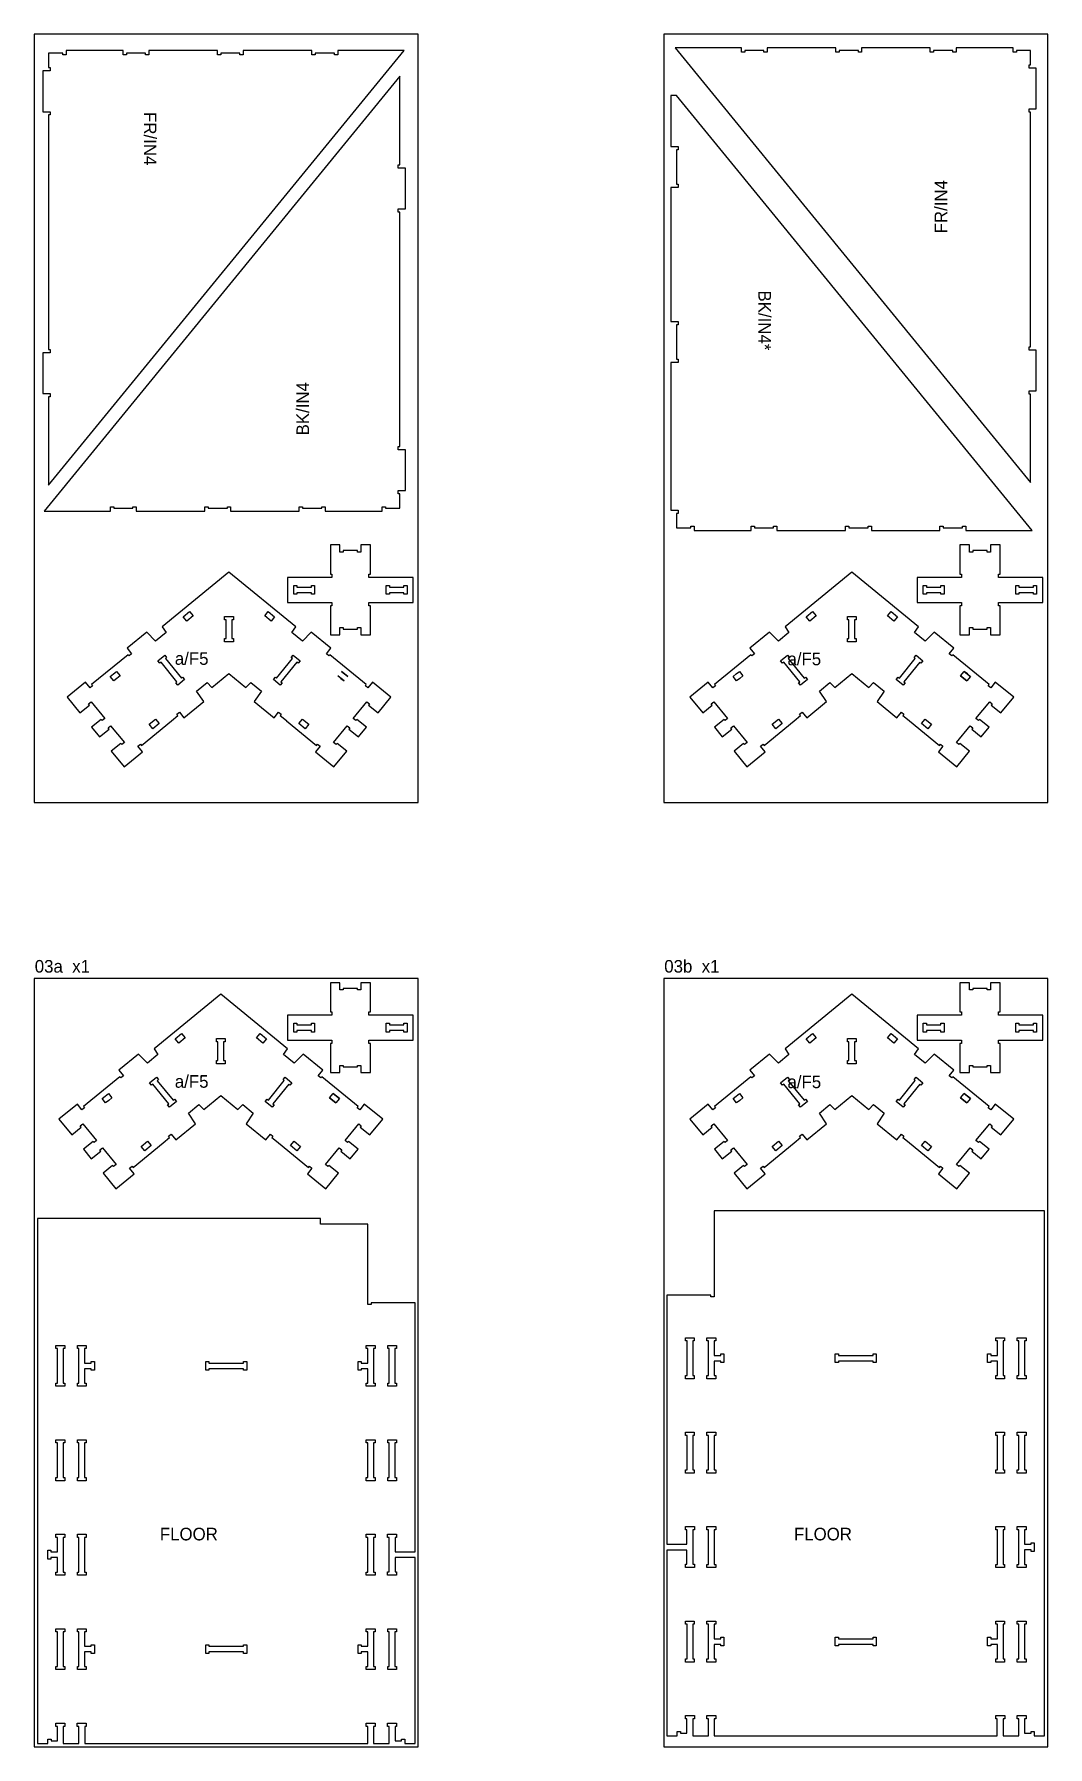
# Model space of a CAD drawing. Header units: inches. Extents: x -19170 to 42346, y 18707 to 54393.
# Drawn here: x 24126 to 27346, y 36707 to 42147 of the extents above; entities that cross this region are included whole.
import ezdxf

# ---------------------------------------------------------------- set-up
doc = ezdxf.new("R2010")
doc.units = ezdxf.units.IN
doc.header["$MEASUREMENT"] = 0
for name, color, linetype in [('0_SHEET_StructuralSheet 2440x1220x18', 1, 'CONTINUOUS'), ('1_3mmTOOL_2mmDEEP_CENTRE', 2, 'CONTINUOUS'), ('4_6mmTOOL_CUTTHROUGH_INSIDE', 4, 'CONTINUOUS'), ('5_6mmTOOL_CUTTHROUGH_OUTSIDE', 5, 'CONTINUOUS')]:
    doc.layers.add(name, color=color, linetype=linetype)

msp = doc.modelspace()

# ---------------------------------------------------------------- linework, layer by layer
at = {"layer": '0_SHEET_StructuralSheet 2440x1220x18'}
for points in [[(24126, 42146.6), (24126, 39706.6), (25346, 39706.6), (25346, 42146.6)], [(26126, 42146.6), (26126, 39706.6), (27346, 39706.6), (27346, 42146.6)], [(24126, 39146.6), (24126, 36706.6), (25346, 36706.6), (25346, 39146.6)], [(26126, 39146.6), (26126, 36706.6), (27346, 36706.6), (27346, 39146.6)]]:
    msp.add_lwpolyline(points, close=True, dxfattribs=at)
at = {"layer": '4_6mmTOOL_CUTTHROUGH_INSIDE'}
for points in [[(25016.5, 40367.7), (25006.5, 40367.7), (25006.5, 40372.7), (24960.5, 40372.7), (24960.5, 40367.7), (24950.5, 40367.7), (24950.5, 40395.7), (24960.5, 40395.7), (24960.5, 40390.7), (25006.5, 40390.7), (25006.5, 40395.7), (25016.5, 40395.7)], [(25244.5, 40395.7), (25254.5, 40395.7), (25254.5, 40390.7), (25300.5, 40390.7), (25300.5, 40395.7), (25310.5, 40395.7), (25310.5, 40367.7), (25300.5, 40367.7), (25300.5, 40372.7), (25254.5, 40372.7), (25254.5, 40367.7), (25244.5, 40367.7)], [(27016.5, 40367.7), (27006.5, 40367.7), (27006.5, 40372.7), (26960.5, 40372.7), (26960.5, 40367.7), (26950.5, 40367.7), (26950.5, 40395.7), (26960.5, 40395.7), (26960.5, 40390.7), (27006.5, 40390.7), (27006.5, 40395.7), (27016.5, 40395.7)], [(27244.5, 40367.7), (27244.5, 40395.7), (27254.5, 40395.7), (27254.5, 40390.7), (27300.5, 40390.7), (27300.5, 40395.7), (27310.5, 40395.7), (27310.5, 40367.7), (27300.5, 40367.7), (27300.5, 40372.7), (27254.5, 40372.7), (27254.5, 40367.7)], [(24631.1, 40298.7), (24611, 40282.3), (24599.6, 40296.2), (24619.7, 40312.6)], [(24878.4, 40282.3), (24858.3, 40298.7), (24869.7, 40312.6), (24889.8, 40296.2)], [(26609.8, 40298.7), (26589.7, 40282.3), (26578.3, 40296.2), (26598.4, 40312.6)], [(26837, 40298.7), (26848.4, 40312.6), (26868.5, 40296.2), (26857.1, 40282.3)], [(24758.6, 40216.7), (24730.6, 40216.7), (24730.6, 40226.7), (24735.6, 40226.7), (24735.6, 40286.7), (24730.6, 40286.7), (24730.6, 40296.7), (24758.6, 40296.7), (24758.6, 40286.7), (24753.6, 40286.7), (24753.6, 40226.7), (24758.6, 40226.7)], [(26737.3, 40216.7), (26709.3, 40216.7), (26709.3, 40226.7), (26714.3, 40226.7), (26714.3, 40286.7), (26709.3, 40286.7), (26709.3, 40296.7), (26737.3, 40296.7), (26737.3, 40286.7), (26732.3, 40286.7), (26732.3, 40226.7), (26737.3, 40226.7)], [(24603.6, 40096.5), (24581.9, 40078.8), (24575.6, 40086.5), (24579.4, 40089.7), (24528.9, 40151.7), (24525, 40148.6), (24518.7, 40156.3), (24540.4, 40174), (24546.7, 40166.3), (24542.9, 40163.1), (24593.4, 40101.1), (24597.3, 40104.3)], [(24892.1, 40104.3), (24895.9, 40101.2), (24946.4, 40163.2), (24942.5, 40166.4), (24948.8, 40174.2), (24970.6, 40156.5), (24964.3, 40148.8), (24960.4, 40151.9), (24909.9, 40089.8), (24913.8, 40086.7), (24907.5, 40078.9), (24885.8, 40096.6)], [(26582.3, 40096.5), (26560.6, 40078.8), (26554.3, 40086.5), (26558.1, 40089.7), (26507.6, 40151.7), (26503.7, 40148.6), (26497.4, 40156.3), (26519.1, 40174), (26525.4, 40166.3), (26521.6, 40163.1), (26572.1, 40101.1), (26576, 40104.3)], [(26864.5, 40096.6), (26870.8, 40104.3), (26874.6, 40101.2), (26925.1, 40163.2), (26921.2, 40166.4), (26927.5, 40174.2), (26949.3, 40156.5), (26943, 40148.8), (26939.1, 40151.9), (26888.6, 40089.8), (26892.5, 40086.7), (26886.2, 40078.9)], [(24399, 40108.7), (24388.9, 40100.4), (24378.8, 40092.3), (24367.4, 40106.2), (24377.5, 40114.4), (24387.6, 40122.6)], [(25090.4, 40108.7), (25100.5, 40100.4), (25110.6, 40092.3), (25100.6, 40100.5)], [(25101.8, 40122.6), (25111.9, 40114.4), (25122, 40106.2), (25112, 40114.4)], [(26377.7, 40108.7), (26367.6, 40100.4), (26357.5, 40092.3), (26346.1, 40106.2), (26356.2, 40114.4), (26366.3, 40122.6)], [(27069.1, 40108.7), (27079.2, 40100.4), (27089.3, 40092.3), (27079.3, 40100.5)], [(27080.6, 40122.7), (27100.7, 40106.2), (27089.3, 40092.3), (27069.2, 40108.7)], [(27080.5, 40122.6), (27090.6, 40114.4), (27100.7, 40106.2), (27090.7, 40114.4)], [(24523.1, 39957), (24502.9, 39940.6), (24491.5, 39954.5), (24511.7, 39971)], [(24977.8, 39971), (24997.9, 39954.5), (24986.5, 39940.6), (24966.4, 39957)], [(26501.8, 39957), (26481.6, 39940.6), (26470.2, 39954.5), (26490.4, 39971)], [(26956.5, 39971), (26976.6, 39954.5), (26965.2, 39940.6), (26945.1, 39957)], [(25016.5, 39005), (25016.5, 38977), (25006.5, 38977), (25006.5, 38982), (24960.5, 38982), (24960.5, 38977), (24950.5, 38977), (24950.5, 39005), (24960.5, 39005), (24960.5, 39000), (25006.5, 39000), (25006.5, 39005)], [(25244.5, 39005), (25254.5, 39005), (25254.5, 39000), (25300.5, 39000), (25300.5, 39005), (25310.5, 39005), (25310.5, 38977), (25300.5, 38977), (25300.5, 38982), (25254.5, 38982), (25254.5, 38977), (25244.5, 38977)], [(27016.5, 38977), (27006.5, 38977), (27006.5, 38982), (26960.5, 38982), (26960.5, 38977), (26950.5, 38977), (26950.5, 39005), (26960.5, 39005), (26960.5, 39000), (27006.5, 39000), (27006.5, 39005), (27016.5, 39005)], [(27244.5, 38977), (27244.5, 39005), (27254.5, 39005), (27254.5, 39000), (27300.5, 39000), (27300.5, 39005), (27310.5, 39005), (27310.5, 38977), (27300.5, 38977), (27300.5, 38982), (27254.5, 38982), (27254.5, 38977)], [(24605.1, 38958.1), (24585, 38941.7), (24573.6, 38955.6), (24593.7, 38972)], [(24732.6, 38876.1), (24704.6, 38876.1), (24704.6, 38886.1), (24709.6, 38886.1), (24709.6, 38946.1), (24704.6, 38946.1), (24704.6, 38956.1), (24732.6, 38956.1), (24732.6, 38946.1), (24727.6, 38946.1), (24727.6, 38886.1), (24732.6, 38886.1)], [(24852.4, 38941.7), (24832.3, 38958.1), (24843.7, 38972), (24863.8, 38955.6)], [(26589.7, 38941.7), (26578.3, 38955.6), (26598.4, 38972), (26609.8, 38958.1)], [(26709.3, 38876.1), (26709.3, 38886.1), (26714.3, 38886.1), (26714.3, 38946.1), (26709.3, 38946.1), (26709.3, 38956.1), (26737.3, 38956.1), (26737.3, 38946.1), (26732.3, 38946.1), (26732.3, 38886.1), (26737.3, 38886.1), (26737.3, 38876.1)], [(26837, 38958.1), (26848.4, 38972), (26868.5, 38955.6), (26857.1, 38941.7)], [(24577.6, 38755.9), (24555.9, 38738.2), (24549.6, 38745.9), (24553.4, 38749.1), (24502.9, 38811.1), (24499, 38808), (24492.7, 38815.7), (24514.4, 38833.4), (24520.7, 38825.7), (24516.9, 38822.5), (24567.4, 38760.5), (24571.3, 38763.7)], [(24881.5, 38738.3), (24859.8, 38756), (24866.1, 38763.7), (24869.9, 38760.6), (24920.4, 38822.6), (24916.5, 38825.8), (24922.8, 38833.6), (24944.6, 38815.9), (24938.3, 38808.2), (24934.4, 38811.3), (24883.9, 38749.2), (24887.8, 38746.1)], [(26554.3, 38745.9), (26558.1, 38749.1), (26507.6, 38811.1), (26503.7, 38808), (26497.4, 38815.7), (26519.1, 38833.4), (26525.4, 38825.7), (26521.6, 38822.5), (26572.1, 38760.5), (26576, 38763.7), (26582.3, 38755.9), (26560.6, 38738.2)], [(26864.5, 38756), (26870.8, 38763.7), (26874.6, 38760.6), (26925.1, 38822.6), (26921.2, 38825.8), (26927.5, 38833.6), (26949.3, 38815.9), (26943, 38808.2), (26939.1, 38811.3), (26888.6, 38749.2), (26892.5, 38746.1), (26886.2, 38738.3)], [(24373, 38768.1), (24362.9, 38759.8), (24352.8, 38751.7), (24341.4, 38765.6), (24351.5, 38773.8), (24361.6, 38782)], [(25064.4, 38768.1), (25074.5, 38759.8), (25084.6, 38751.7), (25074.6, 38759.9)], [(25064.5, 38768.1), (25075.9, 38782.1), (25096, 38765.6), (25084.6, 38751.7)], [(25075.8, 38782), (25085.9, 38773.8), (25096, 38765.6), (25086, 38773.8)], [(26357.5, 38751.7), (26346.1, 38765.6), (26356.2, 38773.8), (26366.3, 38782), (26377.7, 38768.1), (26367.6, 38759.8)], [(27069.1, 38768.1), (27079.2, 38759.8), (27089.3, 38751.7), (27079.3, 38759.9)], [(27069.2, 38768.1), (27080.6, 38782.1), (27100.7, 38765.6), (27089.3, 38751.7)], [(27080.5, 38782), (27090.6, 38773.8), (27100.7, 38765.6), (27090.7, 38773.8)], [(24497.1, 38616.4), (24476.9, 38600), (24465.5, 38613.9), (24485.7, 38630.4)], [(24951.8, 38630.4), (24971.9, 38613.9), (24960.5, 38600), (24940.4, 38616.4)], [(26490.4, 38630.4), (26501.8, 38616.4), (26481.6, 38600), (26470.2, 38613.9)], [(26945.1, 38616.4), (26956.5, 38630.4), (26976.6, 38613.9), (26965.2, 38600)], [(24223, 37851.6), (24195, 37851.6), (24195, 37861.6), (24200, 37861.6), (24200, 37971.6), (24195, 37971.6), (24195, 37981.6), (24223, 37981.6), (24223, 37971.6), (24218, 37971.6), (24218, 37861.6), (24223, 37861.6)], [(24291, 37851.6), (24263, 37851.6), (24263, 37861.6), (24268, 37861.6), (24268, 37971.6), (24263, 37971.6), (24263, 37981.6), (24291, 37981.6), (24291, 37971.6), (24286, 37971.6), (24286, 37925.6), (24307, 37925.6), (24307, 37930.6), (24317, 37930.6), (24317, 37902.6), (24307, 37902.6), (24307, 37907.6), (24286, 37907.6), (24286, 37861.6), (24291, 37861.6)], [(25181, 37851.6), (25181, 37861.6), (25186, 37861.6), (25186, 37907.6), (25165, 37907.6), (25165, 37902.6), (25155, 37902.6), (25155, 37930.6), (25165, 37930.6), (25165, 37925.6), (25186, 37925.6), (25186, 37971.6), (25181, 37971.6), (25181, 37981.6), (25209, 37981.6), (25209, 37971.6), (25204, 37971.6), (25204, 37861.6), (25209, 37861.6), (25209, 37851.6)], [(25249, 37851.6), (25249, 37861.6), (25254, 37861.6), (25254, 37971.6), (25249, 37971.6), (25249, 37981.6), (25277, 37981.6), (25277, 37971.6), (25272, 37971.6), (25272, 37861.6), (25277, 37861.6), (25277, 37851.6)], [(26223, 37875.8), (26195, 37875.8), (26195, 37885.8), (26200, 37885.8), (26200, 37995.8), (26195, 37995.8), (26195, 38005.8), (26223, 38005.8), (26223, 37995.8), (26218, 37995.8), (26218, 37885.8), (26223, 37885.8)], [(26291, 37875.8), (26263, 37875.8), (26263, 37885.8), (26268, 37885.8), (26268, 37995.8), (26263, 37995.8), (26263, 38005.8), (26291, 38005.8), (26291, 37995.8), (26286, 37995.8), (26286, 37949.8), (26307, 37949.8), (26307, 37954.8), (26317, 37954.8), (26317, 37926.8), (26307, 37926.8), (26307, 37931.8), (26286, 37931.8), (26286, 37885.8), (26291, 37885.8)], [(27181, 37875.8), (27181, 37885.8), (27186, 37885.8), (27186, 37931.8), (27165, 37931.8), (27165, 37926.8), (27155, 37926.8), (27155, 37954.8), (27165, 37954.8), (27165, 37949.8), (27186, 37949.8), (27186, 37995.8), (27181, 37995.8), (27181, 38005.8), (27209, 38005.8), (27209, 37995.8), (27204, 37995.8), (27204, 37885.8), (27209, 37885.8), (27209, 37875.8)], [(27249, 37875.8), (27249, 37885.8), (27254, 37885.8), (27254, 37995.8), (27249, 37995.8), (27249, 38005.8), (27277, 38005.8), (27277, 37995.8), (27272, 37995.8), (27272, 37885.8), (27277, 37885.8), (27277, 37875.8)], [(24801, 37902.6), (24791, 37902.6), (24791, 37907.6), (24681, 37907.6), (24681, 37902.6), (24671, 37902.6), (24671, 37930.6), (24681, 37930.6), (24681, 37925.6), (24791, 37925.6), (24791, 37930.6), (24801, 37930.6)], [(26671, 37926.8), (26671, 37954.8), (26681, 37954.8), (26681, 37949.8), (26791, 37949.8), (26791, 37954.8), (26801, 37954.8), (26801, 37926.8), (26791, 37926.8), (26791, 37931.8), (26681, 37931.8), (26681, 37926.8)], [(26223, 37575.8), (26195, 37575.8), (26195, 37585.8), (26200, 37585.8), (26200, 37695.8), (26195, 37695.8), (26195, 37705.8), (26223, 37705.8), (26223, 37695.8), (26218, 37695.8), (26218, 37585.8), (26223, 37585.8)], [(26291, 37575.8), (26263, 37575.8), (26263, 37585.8), (26268, 37585.8), (26268, 37695.8), (26263, 37695.8), (26263, 37705.8), (26291, 37705.8), (26291, 37695.8), (26286, 37695.8), (26286, 37585.8), (26291, 37585.8)], [(27181, 37575.8), (27181, 37585.8), (27186, 37585.8), (27186, 37695.8), (27181, 37695.8), (27181, 37705.8), (27209, 37705.8), (27209, 37695.8), (27204, 37695.8), (27204, 37585.8), (27209, 37585.8), (27209, 37575.8)], [(27249, 37575.8), (27249, 37585.8), (27254, 37585.8), (27254, 37695.8), (27249, 37695.8), (27249, 37705.8), (27277, 37705.8), (27277, 37695.8), (27272, 37695.8), (27272, 37585.8), (27277, 37585.8), (27277, 37575.8)], [(24223, 37551.6), (24195, 37551.6), (24195, 37561.6), (24200, 37561.6), (24200, 37671.6), (24195, 37671.6), (24195, 37681.6), (24223, 37681.6), (24223, 37671.6), (24218, 37671.6), (24218, 37561.6), (24223, 37561.6)], [(24291, 37551.6), (24263, 37551.6), (24263, 37561.6), (24268, 37561.6), (24268, 37671.6), (24263, 37671.6), (24263, 37681.6), (24291, 37681.6), (24291, 37671.6), (24286, 37671.6), (24286, 37561.6), (24291, 37561.6)], [(25181, 37551.6), (25181, 37561.6), (25186, 37561.6), (25186, 37671.6), (25181, 37671.6), (25181, 37681.6), (25209, 37681.6), (25209, 37671.6), (25204, 37671.6), (25204, 37561.6), (25209, 37561.6), (25209, 37551.6)], [(25249, 37551.6), (25249, 37561.6), (25254, 37561.6), (25254, 37671.6), (25249, 37671.6), (25249, 37681.6), (25277, 37681.6), (25277, 37671.6), (25272, 37671.6), (25272, 37561.6), (25277, 37561.6), (25277, 37551.6)], [(24223, 37251.6), (24195, 37251.6), (24195, 37261.6), (24200, 37261.6), (24200, 37307.6), (24179, 37307.6), (24179, 37302.6), (24169, 37302.6), (24169, 37330.6), (24179, 37330.6), (24179, 37325.6), (24200, 37325.6), (24200, 37371.6), (24195, 37371.6), (24195, 37381.6), (24223, 37381.6), (24223, 37371.6), (24218, 37371.6), (24218, 37261.6), (24223, 37261.6)], [(24291, 37251.6), (24263, 37251.6), (24263, 37261.6), (24268, 37261.6), (24268, 37371.6), (24263, 37371.6), (24263, 37381.6), (24291, 37381.6), (24291, 37371.6), (24286, 37371.6), (24286, 37261.6), (24291, 37261.6)], [(25181, 37251.6), (25181, 37261.6), (25186, 37261.6), (25186, 37371.6), (25181, 37371.6), (25181, 37381.6), (25209, 37381.6), (25209, 37371.6), (25204, 37371.6), (25204, 37261.6), (25209, 37261.6), (25209, 37251.6)], [(26291, 37275.8), (26263, 37275.8), (26263, 37285.8), (26268, 37285.8), (26268, 37395.8), (26263, 37395.8), (26263, 37405.8), (26291, 37405.8), (26291, 37395.8), (26286, 37395.8), (26286, 37285.8), (26291, 37285.8)], [(27181, 37275.8), (27181, 37285.8), (27186, 37285.8), (27186, 37395.8), (27181, 37395.8), (27181, 37405.8), (27209, 37405.8), (27209, 37395.8), (27204, 37395.8), (27204, 37285.8), (27209, 37285.8), (27209, 37275.8)], [(27249, 37275.8), (27249, 37285.8), (27254, 37285.8), (27254, 37395.8), (27249, 37395.8), (27249, 37405.8), (27277, 37405.8), (27277, 37395.8), (27272, 37395.8), (27272, 37349.8), (27293, 37349.8), (27293, 37354.8), (27303, 37354.8), (27303, 37326.8), (27293, 37326.8), (27293, 37331.8), (27272, 37331.8), (27272, 37285.8), (27277, 37285.8), (27277, 37275.8)], [(26223, 37105.8), (26223, 37095.8), (26218, 37095.8), (26218, 36985.8), (26223, 36985.8), (26223, 36975.8), (26195, 36975.8), (26195, 36985.8), (26200, 36985.8), (26200, 37095.8), (26195, 37095.8), (26195, 37105.8)], [(26317, 37054.8), (26317, 37026.8), (26307, 37026.8), (26307, 37031.8), (26286, 37031.8), (26286, 36985.8), (26291, 36985.8), (26291, 36975.8), (26263, 36975.8), (26263, 36985.8), (26268, 36985.8), (26268, 37095.8), (26263, 37095.8), (26263, 37105.8), (26291, 37105.8), (26291, 37095.8), (26286, 37095.8), (26286, 37049.8), (26307, 37049.8), (26307, 37054.8)], [(27155, 37054.8), (27165, 37054.8), (27165, 37049.8), (27186, 37049.8), (27186, 37095.8), (27181, 37095.8), (27181, 37105.8), (27209, 37105.8), (27209, 37095.8), (27204, 37095.8), (27204, 36985.8), (27209, 36985.8), (27209, 36975.8), (27181, 36975.8), (27181, 36985.8), (27186, 36985.8), (27186, 37031.8), (27165, 37031.8), (27165, 37026.8), (27155, 37026.8)], [(27249, 37105.8), (27277, 37105.8), (27277, 37095.8), (27272, 37095.8), (27272, 36985.8), (27277, 36985.8), (27277, 36975.8), (27249, 36975.8), (27249, 36985.8), (27254, 36985.8), (27254, 37095.8), (27249, 37095.8)], [(24223, 37081.6), (24223, 37071.6), (24218, 37071.6), (24218, 36961.6), (24223, 36961.6), (24223, 36951.6), (24195, 36951.6), (24195, 36961.6), (24200, 36961.6), (24200, 37071.6), (24195, 37071.6), (24195, 37081.6)], [(24317, 37030.6), (24317, 37002.6), (24307, 37002.6), (24307, 37007.6), (24286, 37007.6), (24286, 36961.6), (24291, 36961.6), (24291, 36951.6), (24263, 36951.6), (24263, 36961.6), (24268, 36961.6), (24268, 37071.6), (24263, 37071.6), (24263, 37081.6), (24291, 37081.6), (24291, 37071.6), (24286, 37071.6), (24286, 37025.6), (24307, 37025.6), (24307, 37030.6)], [(25155, 37030.6), (25165, 37030.6), (25165, 37025.6), (25186, 37025.6), (25186, 37071.6), (25181, 37071.6), (25181, 37081.6), (25209, 37081.6), (25209, 37071.6), (25204, 37071.6), (25204, 36961.6), (25209, 36961.6), (25209, 36951.6), (25181, 36951.6), (25181, 36961.6), (25186, 36961.6), (25186, 37007.6), (25165, 37007.6), (25165, 37002.6), (25155, 37002.6)], [(25249, 37081.6), (25277, 37081.6), (25277, 37071.6), (25272, 37071.6), (25272, 36961.6), (25277, 36961.6), (25277, 36951.6), (25249, 36951.6), (25249, 36961.6), (25254, 36961.6), (25254, 37071.6), (25249, 37071.6)], [(26671, 37054.8), (26681, 37054.8), (26681, 37049.8), (26791, 37049.8), (26791, 37054.8), (26801, 37054.8), (26801, 37026.8), (26791, 37026.8), (26791, 37031.8), (26681, 37031.8), (26681, 37026.8), (26671, 37026.8)], [(24801, 37030.6), (24801, 37002.6), (24791, 37002.6), (24791, 37007.6), (24681, 37007.6), (24681, 37002.6), (24671, 37002.6), (24671, 37030.6), (24681, 37030.6), (24681, 37025.6), (24791, 37025.6), (24791, 37030.6)]]:
    msp.add_lwpolyline(points, close=True, dxfattribs=at)
at = {"layer": '5_6mmTOOL_CUTTHROUGH_OUTSIDE'}
for points in [[(25301.1, 42095), (25090.2, 42095), (25090.2, 42081), (25079.7, 42081), (25079.7, 42086), (25018.7, 42086), (25018.7, 42081), (25008.2, 42081), (25008.2, 42095), (24790.2, 42095), (24790.2, 42081), (24779.7, 42081), (24779.7, 42086), (24718.7, 42086), (24718.7, 42081), (24708.2, 42081), (24708.2, 42095), (24490.2, 42095), (24490.2, 42081), (24479.7, 42081), (24479.7, 42086), (24418.7, 42086), (24418.7, 42081), (24408.2, 42081), (24408.2, 42095), (24227.2, 42095), (24227.2, 42081), (24216.7, 42081), (24216.7, 42086), (24171.2, 42086), (24171.2, 42040.6), (24176.2, 42040.6), (24176.2, 42030.1), (24153.2, 42030.1), (24153.2, 41900.6), (24176.2, 41900.6), (24176.2, 41890.1), (24171.2, 41890.1), (24171.2, 41145.3), (24176.2, 41145.3), (24176.2, 41134.8), (24153.2, 41134.8), (24153.2, 41005.3), (24176.2, 41005.3), (24176.2, 40994.8), (24171.2, 40994.8), (24171.2, 40714)], [(27286.7, 41898.7), (27286.7, 41909.2), (27309.7, 41909.2), (27309.7, 42038.7), (27286.7, 42038.7), (27286.7, 42049.2), (27291.7, 42049.2), (27291.7, 42094.7), (27246.2, 42094.7), (27246.2, 42089.7), (27235.7, 42089.7), (27235.7, 42103.7), (27054.7, 42103.7), (27054.7, 42089.7), (27044.2, 42089.7), (27044.2, 42094.7), (26983.2, 42094.7), (26983.2, 42089.7), (26972.7, 42089.7), (26972.7, 42103.7), (26754.7, 42103.7), (26754.7, 42089.7), (26744.2, 42089.7), (26744.2, 42094.7), (26683.2, 42094.7), (26683.2, 42089.7), (26672.7, 42089.7), (26672.7, 42103.7), (26454.7, 42103.7), (26454.7, 42089.7), (26444.2, 42089.7), (26444.2, 42094.7), (26383.2, 42094.7), (26383.2, 42089.7), (26372.7, 42089.7), (26372.7, 42103.7), (26161.8, 42103.7), (27291.7, 40722.7), (27291.7, 41003.5), (27286.7, 41003.5), (27286.7, 41014), (27309.7, 41014), (27309.7, 41143.5), (27286.7, 41143.5), (27286.7, 41154), (27291.7, 41154), (27291.7, 41898.7)], [(25287, 41581.7), (25282, 41581.7), (25282, 41592.2), (25305, 41592.2), (25305, 41721.7), (25282, 41721.7), (25282, 41732.2), (25287, 41732.2), (25287, 42013), (24157, 40631.9), (24368, 40631.9), (24368, 40645.9), (24378.5, 40645.9), (24378.5, 40640.9), (24439.5, 40640.9), (24439.5, 40645.9), (24450, 40645.9), (24450, 40631.9), (24668, 40631.9), (24668, 40645.9), (24678.5, 40645.9), (24678.5, 40640.9), (24739.5, 40640.9), (24739.5, 40645.9), (24750, 40645.9), (24750, 40631.9), (24968, 40631.9), (24968, 40645.9), (24978.5, 40645.9), (24978.5, 40640.9), (25039.5, 40640.9), (25039.5, 40645.9), (25050, 40645.9), (25050, 40631.9), (25231, 40631.9), (25231, 40645.9), (25241.5, 40645.9), (25241.5, 40640.9), (25287, 40640.9), (25287, 40686.4), (25282, 40686.4), (25282, 40696.9), (25305, 40696.9), (25305, 40826.4), (25282, 40826.4), (25282, 40836.9), (25287, 40836.9)], [(26166.1, 41951.6), (26148.5, 41951.6), (26148.5, 41790.3), (26171.5, 41790.3), (26171.5, 41779.8), (26166.5, 41779.8), (26166.5, 41670.3), (26171.5, 41670.3), (26171.5, 41659.8), (26148.5, 41659.8), (26148.5, 41234.5), (26171.5, 41234.5), (26171.5, 41224), (26166.5, 41224), (26166.5, 41114.5), (26171.5, 41114.5), (26171.5, 41104), (26148.5, 41104), (26148.5, 40635.1), (26171.5, 40635.1), (26171.5, 40624.6), (26166.5, 40624.6), (26166.5, 40579.1), (26212, 40579.1), (26212, 40584.1), (26222.5, 40584.1), (26222.5, 40570.1), (26403.5, 40570.1), (26403.5, 40584.1), (26414, 40584.1), (26414, 40579.1), (26475, 40579.1), (26475, 40584.1), (26485.5, 40584.1), (26485.5, 40570.1), (26703.5, 40570.1), (26703.5, 40584.1), (26714, 40584.1), (26714, 40579.1), (26775, 40579.1), (26775, 40584.1), (26785.5, 40584.1), (26785.5, 40570.1), (27003.5, 40570.1), (27003.5, 40584.1), (27014, 40584.1), (27014, 40579.1), (27075, 40579.1), (27075, 40584.1), (27085.5, 40584.1), (27085.5, 40570.1), (27296.4, 40570.1)], [(25330.3, 40421.4), (25189.3, 40421.4), (25189.3, 40431.9), (25194.3, 40431.9), (25194.3, 40524.4), (25163.8, 40524.4), (25163.8, 40501.4), (25153.3, 40501.4), (25153.3, 40506.4), (25107.8, 40506.4), (25107.8, 40501.4), (25097.3, 40501.4), (25097.3, 40524.4), (25066.8, 40524.4), (25066.8, 40431.9), (25071.8, 40431.9), (25071.8, 40421.4), (24930.8, 40421.4), (24930.8, 40341.9), (25071.8, 40341.9), (25071.8, 40331.4), (25066.8, 40331.4), (25066.8, 40238.9), (25097.3, 40238.9), (25097.3, 40261.9), (25107.8, 40261.9), (25107.8, 40256.9), (25153.3, 40256.9), (25153.3, 40261.9), (25163.8, 40261.9), (25163.8, 40238.9), (25194.3, 40238.9), (25194.3, 40331.4), (25189.3, 40331.4), (25189.3, 40341.9), (25330.3, 40341.9)], [(27189.3, 40341.9), (27330.3, 40341.9), (27330.3, 40421.4), (27189.3, 40421.4), (27189.3, 40431.9), (27194.3, 40431.9), (27194.3, 40524.4), (27163.8, 40524.4), (27163.8, 40501.4), (27153.3, 40501.4), (27153.3, 40506.4), (27107.8, 40506.4), (27107.8, 40501.4), (27097.3, 40501.4), (27097.3, 40524.4), (27066.8, 40524.4), (27066.8, 40431.9), (27071.8, 40431.9), (27071.8, 40421.4), (26930.8, 40421.4), (26930.8, 40341.9), (27071.8, 40341.9), (27071.8, 40331.4), (27066.8, 40331.4), (27066.8, 40238.9), (27097.3, 40238.9), (27097.3, 40261.9), (27107.8, 40261.9), (27107.8, 40256.9), (27153.3, 40256.9), (27153.3, 40261.9), (27163.8, 40261.9), (27163.8, 40238.9), (27194.3, 40238.9), (27194.3, 40331.4), (27189.3, 40331.4)], [(25065.3, 40175.5), (25062.2, 40171.6), (25054, 40178.3), (25068.6, 40196.1), (25005.9, 40247.4), (24977.8, 40218.8), (24944.3, 40246.1), (24956.7, 40264.4), (24744.7, 40437.8), (24532.7, 40264.4), (24545.1, 40246.1), (24511.7, 40218.8), (24483.6, 40247.4), (24420.8, 40196.1), (24435.4, 40178.3), (24427.3, 40171.6), (24424.1, 40175.5), (24308.4, 40080.8), (24311.6, 40077), (24303.4, 40070.3), (24288.9, 40088.1), (24230.4, 40040.3), (24271, 39990.6), (24301.6, 40015.6), (24298.4, 40019.5), (24306.5, 40026.1), (24350.1, 39972.9), (24342, 39966.2), (24338.8, 39970.1), (24308.3, 39945.1), (24333.3, 39914.5), (24363.9, 39939.5), (24360.7, 39943.4), (24368.8, 39950), (24412.4, 39896.8), (24404.3, 39890.1), (24401.1, 39894), (24370.5, 39869), (24411.2, 39819.3), (24469.7, 39867.2), (24455.1, 39885), (24463.2, 39891.6), (24466.4, 39887.7), (24561.8, 39965.8), (24582.1, 39982.4), (24578.9, 39986.3), (24587.1, 39992.9), (24601.6, 39975.1), (24664.4, 40026.5), (24641.8, 40059.7), (24675.3, 40087.1), (24690.7, 40071.3), (24744.7, 40115.5), (24798.7, 40071.3), (24814.2, 40087.1), (24847.6, 40059.7), (24825.1, 40026.5), (24887.8, 39975.1), (24902.4, 39992.9), (24910.5, 39986.3), (24907.3, 39982.4), (24927.1, 39966.2), (24927.7, 39965.8), (25023.1, 39887.7), (25026.2, 39891.6), (25034.3, 39885), (25019.8, 39867.2), (25078.3, 39819.3), (25118.9, 39869), (25088.3, 39894), (25085.2, 39890.1), (25077, 39896.8), (25120.6, 39950), (25128.8, 39943.4), (25125.6, 39939.5), (25156.2, 39914.5), (25181.2, 39945.1), (25150.6, 39970.1), (25147.4, 39966.2), (25139.3, 39972.9), (25182.9, 40026.1), (25191, 40019.5), (25187.9, 40015.6), (25218.4, 39990.6), (25259.1, 40040.3), (25200.6, 40088.1), (25186, 40070.3), (25177.9, 40077), (25181, 40080.8)], [(27047.3, 40196.1), (26984.6, 40247.4), (26956.5, 40218.8), (26923, 40246.1), (26935.4, 40264.4), (26723.4, 40437.8), (26511.4, 40264.4), (26523.8, 40246.1), (26490.4, 40218.8), (26462.3, 40247.4), (26399.5, 40196.1), (26414.1, 40178.3), (26406, 40171.6), (26402.8, 40175.5), (26287.1, 40080.8), (26290.3, 40077), (26282.1, 40070.3), (26267.6, 40088.1), (26209.1, 40040.3), (26249.7, 39990.6), (26280.3, 40015.6), (26277.1, 40019.5), (26285.2, 40026.1), (26328.8, 39972.9), (26320.7, 39966.2), (26317.5, 39970.1), (26287, 39945.1), (26312, 39914.5), (26342.6, 39939.5), (26339.4, 39943.4), (26347.5, 39950), (26391.1, 39896.8), (26383, 39890.1), (26379.8, 39894), (26349.2, 39869), (26389.9, 39819.3), (26448.4, 39867.2), (26433.8, 39885), (26441.9, 39891.6), (26445.1, 39887.7), (26540.5, 39965.8), (26560.8, 39982.4), (26557.6, 39986.3), (26565.8, 39992.9), (26580.3, 39975.1), (26643.1, 40026.5), (26620.5, 40059.7), (26654, 40087.1), (26669.4, 40071.3), (26723.4, 40115.5), (26777.4, 40071.3), (26792.9, 40087.1), (26826.3, 40059.7), (26803.8, 40026.5), (26866.5, 39975.1), (26881.1, 39992.9), (26889.2, 39986.3), (26886, 39982.4), (26905.8, 39966.2), (26906.4, 39965.8), (27001.8, 39887.7), (27004.9, 39891.6), (27013, 39885), (26998.5, 39867.2), (27057, 39819.3), (27097.6, 39869), (27067, 39894), (27063.9, 39890.1), (27055.7, 39896.8), (27099.3, 39950), (27107.5, 39943.4), (27104.3, 39939.5), (27134.9, 39914.5), (27159.9, 39945.1), (27129.3, 39970.1), (27126.1, 39966.2), (27118, 39972.9), (27161.6, 40026.1), (27169.7, 40019.5), (27166.6, 40015.6), (27197.1, 39990.6), (27237.8, 40040.3), (27179.3, 40088.1), (27164.7, 40070.3), (27156.6, 40077), (27159.7, 40080.8), (27044, 40175.5), (27040.9, 40171.6), (27032.7, 40178.3)], [(25330.3, 39030.7), (25189.3, 39030.7), (25189.3, 39041.2), (25194.3, 39041.2), (25194.3, 39133.7), (25163.8, 39133.7), (25163.8, 39110.7), (25153.3, 39110.7), (25153.3, 39115.7), (25107.8, 39115.7), (25107.8, 39110.7), (25097.3, 39110.7), (25097.3, 39133.7), (25066.8, 39133.7), (25066.8, 39041.2), (25071.8, 39041.2), (25071.8, 39030.7), (24930.8, 39030.7), (24930.8, 38951.2), (25071.8, 38951.2), (25071.8, 38940.7), (25066.8, 38940.7), (25066.8, 38848.2), (25097.3, 38848.2), (25097.3, 38871.2), (25107.8, 38871.2), (25107.8, 38866.2), (25153.3, 38866.2), (25153.3, 38871.2), (25163.8, 38871.2), (25163.8, 38848.2), (25194.3, 38848.2), (25194.3, 38940.7), (25189.3, 38940.7), (25189.3, 38951.2), (25330.3, 38951.2)], [(27330.3, 39030.7), (27189.3, 39030.7), (27189.3, 39041.2), (27194.3, 39041.2), (27194.3, 39133.7), (27163.8, 39133.7), (27163.8, 39110.7), (27153.3, 39110.7), (27153.3, 39115.7), (27107.8, 39115.7), (27107.8, 39110.7), (27097.3, 39110.7), (27097.3, 39133.7), (27066.8, 39133.7), (27066.8, 39041.2), (27071.8, 39041.2), (27071.8, 39030.7), (26930.8, 39030.7), (26930.8, 38951.2), (27071.8, 38951.2), (27071.8, 38940.7), (27066.8, 38940.7), (27066.8, 38848.2), (27097.3, 38848.2), (27097.3, 38871.2), (27107.8, 38871.2), (27107.8, 38866.2), (27153.3, 38866.2), (27153.3, 38871.2), (27163.8, 38871.2), (27163.8, 38848.2), (27194.3, 38848.2), (27194.3, 38940.7), (27189.3, 38940.7), (27189.3, 38951.2), (27330.3, 38951.2)], [(25156.9, 38685.5), (25165, 38678.9), (25161.9, 38675), (25192.4, 38650), (25233.1, 38699.7), (25174.6, 38747.5), (25160, 38729.7), (25151.9, 38736.4), (25155, 38740.2), (25039.3, 38834.9), (25036.2, 38831), (25028, 38837.7), (25042.6, 38855.5), (24979.9, 38906.8), (24951.8, 38878.2), (24918.3, 38905.5), (24930.7, 38923.8), (24718.7, 39097.2), (24506.7, 38923.8), (24519.1, 38905.5), (24485.7, 38878.2), (24457.6, 38906.8), (24394.8, 38855.5), (24409.4, 38837.7), (24401.3, 38831), (24398.1, 38834.9), (24282.4, 38740.2), (24285.6, 38736.4), (24277.4, 38729.7), (24262.9, 38747.5), (24204.4, 38699.7), (24245, 38650), (24275.6, 38675), (24272.4, 38678.9), (24280.5, 38685.5), (24324.1, 38632.3), (24316, 38625.6), (24312.8, 38629.5), (24282.3, 38604.5), (24307.3, 38573.9), (24337.9, 38598.9), (24334.7, 38602.8), (24342.8, 38609.4), (24386.4, 38556.2), (24378.3, 38549.5), (24375.1, 38553.4), (24344.5, 38528.4), (24385.2, 38478.7), (24443.7, 38526.6), (24429.1, 38544.4), (24437.2, 38551), (24440.4, 38547.1), (24535.8, 38625.2), (24556.1, 38641.8), (24552.9, 38645.7), (24561.1, 38652.3), (24575.6, 38634.5), (24638.4, 38685.9), (24615.8, 38719.1), (24649.3, 38746.5), (24664.7, 38730.7), (24718.7, 38774.9), (24772.7, 38730.7), (24788.2, 38746.5), (24821.6, 38719.1), (24799.1, 38685.9), (24861.8, 38634.5), (24876.4, 38652.3), (24884.5, 38645.7), (24881.3, 38641.8), (24901.1, 38625.6), (24901.7, 38625.2), (24997.1, 38547.1), (25000.2, 38551), (25008.3, 38544.4), (24993.8, 38526.6), (25052.3, 38478.7), (25092.9, 38528.4), (25062.3, 38553.4), (25059.2, 38549.5), (25051, 38556.2), (25094.6, 38609.4), (25102.8, 38602.8), (25099.6, 38598.9), (25130.2, 38573.9), (25155.2, 38604.5), (25124.6, 38629.5), (25121.4, 38625.6), (25113.3, 38632.3)], [(26643.1, 38685.9), (26620.5, 38719.1), (26654, 38746.5), (26669.4, 38730.7), (26723.4, 38774.9), (26777.4, 38730.7), (26792.9, 38746.5), (26826.3, 38719.1), (26803.8, 38685.9), (26866.5, 38634.5), (26881.1, 38652.3), (26889.2, 38645.7), (26886, 38641.8), (26905.8, 38625.6), (26906.4, 38625.2), (27001.8, 38547.1), (27004.9, 38551), (27013, 38544.4), (26998.5, 38526.6), (27057, 38478.7), (27097.6, 38528.4), (27067, 38553.4), (27063.9, 38549.5), (27055.7, 38556.2), (27099.3, 38609.4), (27107.5, 38602.8), (27104.3, 38598.9), (27134.9, 38573.9), (27159.9, 38604.5), (27129.3, 38629.5), (27126.1, 38625.6), (27118, 38632.3), (27161.6, 38685.5), (27169.7, 38678.9), (27166.6, 38675), (27197.1, 38650), (27237.8, 38699.7), (27179.3, 38747.5), (27164.7, 38729.7), (27156.6, 38736.4), (27159.7, 38740.2), (27044, 38834.9), (27040.9, 38831), (27032.7, 38837.7), (27047.3, 38855.5), (26984.6, 38906.8), (26956.5, 38878.2), (26923, 38905.5), (26935.4, 38923.8), (26723.4, 39097.2), (26511.4, 38923.8), (26523.8, 38905.5), (26490.4, 38878.2), (26462.3, 38906.8), (26399.5, 38855.5), (26414.1, 38837.7), (26406, 38831), (26402.8, 38834.9), (26287.1, 38740.2), (26290.3, 38736.4), (26282.1, 38729.7), (26267.6, 38747.5), (26209.1, 38699.7), (26249.7, 38650), (26280.3, 38675), (26277.1, 38678.9), (26285.2, 38685.5), (26328.8, 38632.3), (26320.7, 38625.6), (26317.5, 38629.5), (26287, 38604.5), (26312, 38573.9), (26342.6, 38598.9), (26339.4, 38602.8), (26347.5, 38609.4), (26391.1, 38556.2), (26383, 38549.5), (26379.8, 38553.4), (26349.2, 38528.4), (26389.9, 38478.7), (26448.4, 38526.6), (26433.8, 38544.4), (26441.9, 38551), (26445.1, 38547.1), (26540.5, 38625.2), (26560.8, 38641.8), (26557.6, 38645.7), (26565.8, 38652.3), (26580.3, 38634.5)], [(27335.8, 38408.6), (26286.3, 38408.6), (26286.3, 38135.6), (26275.8, 38135.6), (26275.8, 38140.6), (26136.3, 38140.6), (26136.3, 37350.1), (26199.8, 37350.1), (26199.8, 37395.6), (26194.8, 37395.6), (26194.8, 37406.1), (26223.3, 37406.1), (26223.3, 37395.6), (26218.3, 37395.6), (26218.3, 37286.1), (26223.3, 37286.1), (26223.3, 37275.6), (26194.8, 37275.6), (26194.8, 37286.1), (26199.8, 37286.1), (26199.8, 37331.6), (26136.3, 37331.6), (26136.3, 36741.1), (26168.8, 36741.1), (26168.8, 36755.1), (26179.3, 36755.1), (26179.3, 36750.1), (26199.8, 36750.1), (26199.8, 36795.6), (26194.8, 36795.6), (26194.8, 36806.1), (26223.3, 36806.1), (26223.3, 36795.6), (26218.3, 36795.6), (26218.3, 36741.1), (26267.8, 36741.1), (26267.8, 36795.6), (26262.8, 36795.6), (26262.8, 36806.1), (26291.3, 36806.1), (26291.3, 36795.6), (26286.3, 36795.6), (26286.3, 36741.1), (27185.8, 36741.1), (27185.8, 36795.6), (27180.8, 36795.6), (27180.8, 36806.1), (27209.3, 36806.1), (27209.3, 36795.6), (27204.3, 36795.6), (27204.3, 36741.1), (27253.8, 36741.1), (27253.8, 36795.6), (27248.8, 36795.6), (27248.8, 36806.1), (27277.3, 36806.1), (27277.3, 36795.6), (27272.3, 36795.6), (27272.3, 36750.1), (27292.8, 36750.1), (27292.8, 36755.1), (27303.3, 36755.1), (27303.3, 36741.1), (27335.8, 36741.1)], [(25335.8, 37307.4), (25272.3, 37307.4), (25272.3, 37261.9), (25277.3, 37261.9), (25277.3, 37251.4), (25248.8, 37251.4), (25248.8, 37261.9), (25253.8, 37261.9), (25253.8, 37371.4), (25248.8, 37371.4), (25248.8, 37381.9), (25277.3, 37381.9), (25277.3, 37371.4), (25272.3, 37371.4), (25272.3, 37325.9), (25335.8, 37325.9), (25335.8, 38116.4), (25196.3, 38116.4), (25196.3, 38111.4), (25185.8, 38111.4), (25185.8, 38366.4), (25035.8, 38366.4), (25035.8, 38384.4), (24136.3, 38384.4), (24136.3, 36716.9), (24168.8, 36716.9), (24168.8, 36730.9), (24179.3, 36730.9), (24179.3, 36725.9), (24199.8, 36725.9), (24199.8, 36771.4), (24194.8, 36771.4), (24194.8, 36781.9), (24223.3, 36781.9), (24223.3, 36771.4), (24218.3, 36771.4), (24218.3, 36716.9), (24267.8, 36716.9), (24267.8, 36771.4), (24262.8, 36771.4), (24262.8, 36781.9), (24291.3, 36781.9), (24291.3, 36771.4), (24286.3, 36771.4), (24286.3, 36716.9), (25185.8, 36716.9), (25185.8, 36771.4), (25180.8, 36771.4), (25180.8, 36781.9), (25209.3, 36781.9), (25209.3, 36771.4), (25204.3, 36771.4), (25204.3, 36716.9), (25253.8, 36716.9), (25253.8, 36771.4), (25248.8, 36771.4), (25248.8, 36781.9), (25277.3, 36781.9), (25277.3, 36771.4), (25272.3, 36771.4), (25272.3, 36725.9), (25292.8, 36725.9), (25292.8, 36730.9), (25303.3, 36730.9), (25303.3, 36716.9), (25335.8, 36716.9)]]:
    msp.add_lwpolyline(points, close=True, dxfattribs=at)

# ---------------------------------------------------------------- texts
at = {"layer": '0_SHEET_StructuralSheet 2440x1220x18', "char_height": 40, "attachment_point": 1}
for s, insert in [('03a  x1', (24127.6, 39205.8)), ('03b  x1', (26127.6, 39205.8))]:
    msp.add_mtext_dynamic_manual_height_columns(s, width=871.788, gutter_width=200, heights=[0], dxfattribs=dict(at, insert=insert))
at = {"layer": '1_3mmTOOL_2mmDEEP_CENTRE', "char_height": 40, "attachment_point": 1}
for s, insert, rotation in [('{\\W4.00197; }FR/IN4', (24514.3, 41959), 270), ('{\\W4.00197; }FR/IN4', (26986.5, 41454.6), 90), ('{\\W3.50197; }BK/IN4*', (26466.8, 41384.7), 270), ('{\\W4.00197; }BK/IN4', (24959, 40812.8), 90)]:
    msp.add_mtext_dynamic_manual_height_columns(s, width=533.492, gutter_width=200, heights=[0], dxfattribs=dict(at, insert=insert, rotation=rotation))
for s, insert in [('{\\W4.83531; }a/F5', (24500.8, 40183.5)), ('{\\W4.83531; }a/F5', (26447.2, 40182.1)), ('{\\W4.83531; }a/F5', (24500.8, 38840)), ('{\\W4.83531; }a/F5', (26447.2, 38838.6)), ('{\\W4.33531; }FLOOR', (24460.6, 37402.2)), ('{\\W4.33531; }FLOOR', (26475.2, 37402.2))]:
    msp.add_mtext_dynamic_manual_height_columns(s, width=533.492, gutter_width=200, heights=[0], dxfattribs=dict(at, insert=insert))

doc.saveas('drawing.dxf')
